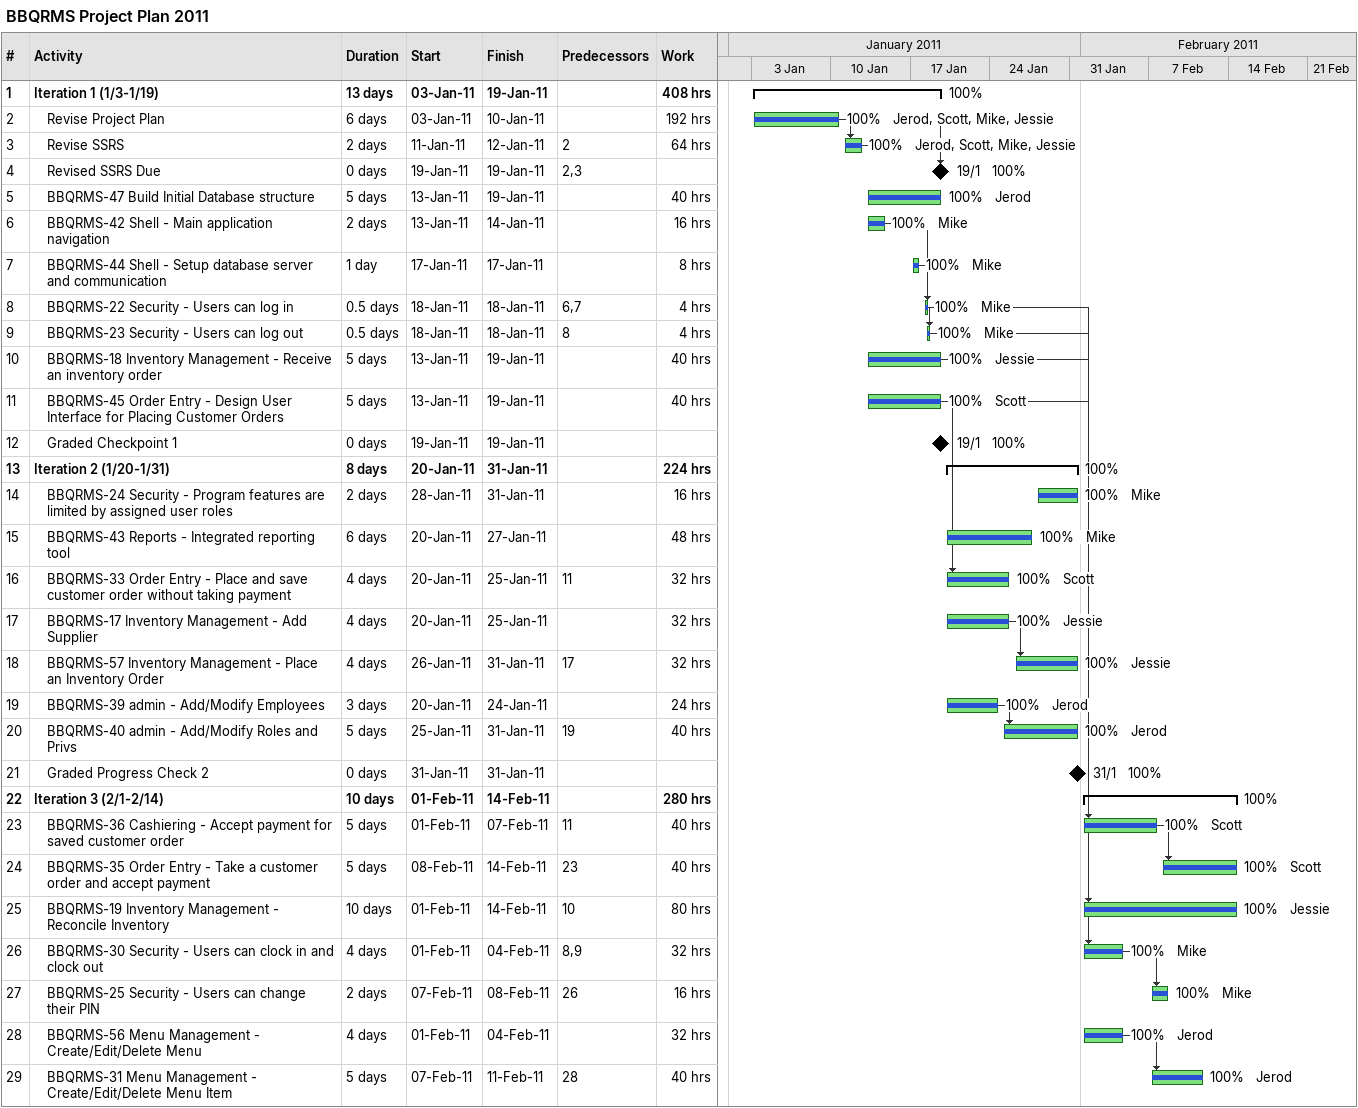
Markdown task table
BBQRMS Project Plan 2011

| ID | Level | Task | Duration | Start | Finish | Predecessors | Resources | % complete | Work (h) |
|---|---|---|---|---|---|---|---|---|---|
| 1 | 1 | **Iteration 1 (1/3-1/19)** | 13d | 2011-01-03 | 2011-01-19 |  |  | 100 | 408 |
| 2 | 2 | Revise Project Plan | 6d | 2011-01-03 | 2011-01-10 |  | Jerod, Scott, Mike, Jessie | 100 | 192 |
| 3 | 2 | Revise SSRS | 2d | 2011-01-11 | 2011-01-12 | 2 | Jerod, Scott, Mike, Jessie | 100 | 64 |
| 4 | 2 | Revised SSRS Due | 0d | 2011-01-19 | 2011-01-19 | 2, 3 |  | 100 |  |
| 5 | 2 | BBQRMS-47 Build Initial Database structure | 5d | 2011-01-13 | 2011-01-19 |  | Jerod | 100 | 40 |
| 6 | 2 | BBQRMS-42 Shell - Main application navigation | 2d | 2011-01-13 | 2011-01-14 |  | Mike | 100 | 16 |
| 7 | 2 | BBQRMS-44 Shell - Setup database server and communication | 1d | 2011-01-17 | 2011-01-17 |  | Mike | 100 | 8 |
| 8 | 2 | BBQRMS-22 Security - Users can log in | 0.5d | 2011-01-18 | 2011-01-18 | 6, 7 | Mike | 100 | 4 |
| 9 | 2 | BBQRMS-23 Security - Users can log out | 0.5d | 2011-01-18 | 2011-01-18 | 8 | Mike | 100 | 4 |
| 10 | 2 | BBQRMS-18 Inventory Management - Receive an inventory order | 5d | 2011-01-13 | 2011-01-19 |  | Jessie | 100 | 40 |
| 11 | 2 | BBQRMS-45 Order Entry - Design User Interface for Placing Customer Orders | 5d | 2011-01-13 | 2011-01-19 |  | Scott | 100 | 40 |
| 12 | 2 | Graded Checkpoint 1 | 0d | 2011-01-19 | 2011-01-19 |  |  | 100 |  |
| 13 | 1 | **Iteration 2 (1/20-1/31)** | 8d | 2011-01-20 | 2011-01-31 |  |  | 100 | 224 |
| 14 | 2 | BBQRMS-24 Security - Program features are limited by assigned user roles | 2d | 2011-01-28 | 2011-01-31 |  | Mike | 100 | 16 |
| 15 | 2 | BBQRMS-43 Reports - Integrated reporting tool | 6d | 2011-01-20 | 2011-01-27 |  | Mike | 100 | 48 |
| 16 | 2 | BBQRMS-33 Order Entry - Place and save customer order without taking payment | 4d | 2011-01-20 | 2011-01-25 | 11 | Scott | 100 | 32 |
| 17 | 2 | BBQRMS-17 Inventory Management - Add Supplier | 4d | 2011-01-20 | 2011-01-25 |  | Jessie | 100 | 32 |
| 18 | 2 | BBQRMS-57 Inventory Management - Place an Inventory Order | 4d | 2011-01-26 | 2011-01-31 | 17 | Jessie | 100 | 32 |
| 19 | 2 | BBQRMS-39 admin - Add/Modify Employees | 3d | 2011-01-20 | 2011-01-24 |  | Jerod | 100 | 24 |
| 20 | 2 | BBQRMS-40 admin - Add/Modify Roles and Privs | 5d | 2011-01-25 | 2011-01-31 | 19 | Jerod | 100 | 40 |
| 21 | 2 | Graded Progress Check 2 | 0d | 2011-01-31 | 2011-01-31 |  |  | 100 |  |
| 22 | 1 | **Iteration 3 (2/1-2/14)** | 10d | 2011-02-01 | 2011-02-14 |  |  | 100 | 280 |
| 23 | 2 | BBQRMS-36 Cashiering - Accept payment for saved customer order | 5d | 2011-02-01 | 2011-02-07 | 11 | Scott | 100 | 40 |
| 24 | 2 | BBQRMS-35 Order Entry - Take a customer order and accept payment | 5d | 2011-02-08 | 2011-02-14 | 23 | Scott | 100 | 40 |
| 25 | 2 | BBQRMS-19 Inventory Management - Reconcile Inventory | 10d | 2011-02-01 | 2011-02-14 | 10 | Jessie | 100 | 80 |
| 26 | 2 | BBQRMS-30 Security - Users can clock in and clock out | 4d | 2011-02-01 | 2011-02-04 | 8, 9 | Mike | 100 | 32 |
| 27 | 2 | BBQRMS-25 Security - Users can change their PIN | 2d | 2011-02-07 | 2011-02-08 | 26 | Mike | 100 | 16 |
| 28 | 2 | BBQRMS-56 Menu Management - Create/Edit/Delete Menu | 4d | 2011-02-01 | 2011-02-04 |  | Jerod | 100 | 32 |
| 29 | 2 | BBQRMS-31 Menu Management - Create/Edit/Delete Menu Item | 5d | 2011-02-07 | 2011-02-11 | 28 | Jerod | 100 | 40 |
